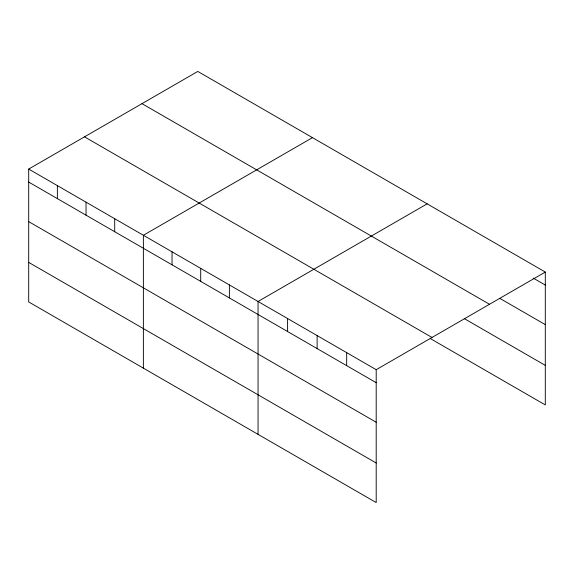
<?xml version="1.0" encoding="UTF-8"?>
<svg xmlns="http://www.w3.org/2000/svg" width="574" height="574" viewBox="0 0 574 574"><rect width="100%" height="100%" fill="white"/><g stroke="black" fill="none" stroke-linecap="round" stroke-linejoin="round"><path stroke-width="0.86" d="M28.7 169.065L376.2 369.692L376.2 502.566L28.7 301.938L28.7 169.065L197.8 71.434L545.3 272.062L545.3 404.935L430.177 338.473M312.471 137.638L143.378 235.268L143.378 368.142M427.149 203.849L258.049 301.479L258.049 434.353M376.2 369.692L545.3 272.062M533.181 278.067L545.3 285.063M499.861 298.387L545.3 324.626M141.993 103.65L489.5 304.277M464.258 318.592L545.3 365.38M84.5 136.842L432.007 337.469M28.7 182.066L376.2 382.693M28.7 221.621L376.2 422.249M28.7 262.383L376.2 463.01M346.667 352.637L346.667 365.638M317.128 335.582L317.128 348.583M287.588 318.527L287.588 331.528M229.385 284.926L229.385 297.928M200.713 268.374L200.713 281.375M172.042 251.821L172.042 264.822M114.707 218.716L114.707 231.717M86.035 202.163L86.035 215.164M57.371 185.61L57.371 198.611"/></g></svg>
